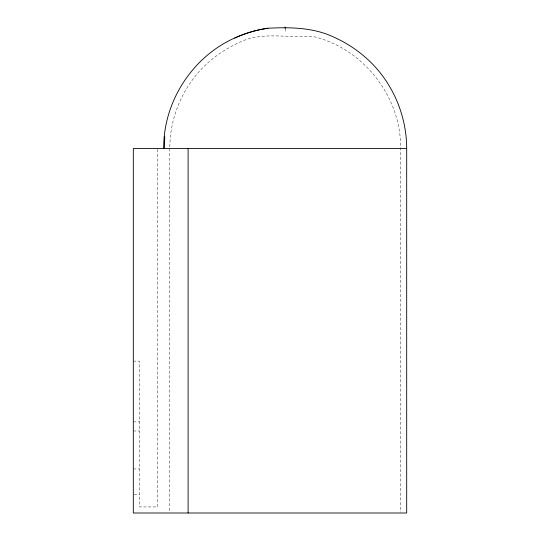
<?xml version="1.0" encoding="UTF-8"?>
<svg xmlns="http://www.w3.org/2000/svg" width="540" height="540" viewBox="0 0 540 540"><rect width="100%" height="100%" fill="white"/><g stroke="black" fill="none" stroke-linecap="round" stroke-linejoin="round"><path stroke-width="0.41" stroke-dasharray="2.7 2.03" d="M169.837 146.934C170.1 118.105 181.811 89.728 201.65 68.85C211.849 58.313 223.945 49.694 237.236 43.504C260.476 30.692 287.253 38.414 312.397 36.329C362.975 47.824 401.362 96.647 400.613 148.5L400.613 512.156M133.312 361.125L139.388 361.125L139.388 506.925L157.613 506.925L157.613 148.5M133.312 421.875L139.388 421.875M133.312 430.988L139.388 430.988M133.312 468.956L139.388 468.956M134.075 494.775L139.388 494.775M285.188 28.519L285.188 33.075M169.763 148.5L169.763 512.156"/><path stroke-width="0.81" d="M163.688 148.5C163.296 101.939 192.193 56.963 234.718 37.982A121.5 121.5 0 0 1 267.894 28.235C290.912 27.068 314.597 27.439 335.657 37.982C349.657 44.496 362.387 53.561 373.12 64.658C394.436 87.028 406.674 117.599 406.688 148.5L406.688 513L133.312 513L133.312 148.5L406.688 148.5M164.241 148.5L164.788 136.951L164.241 136.951M234.718 37.982L234.941 37.982A121.5 120.947 -90 0 1 267.975 28.235M285.188 27L285.188 28.519M188.109 148.5L188.109 513"/></g></svg>
